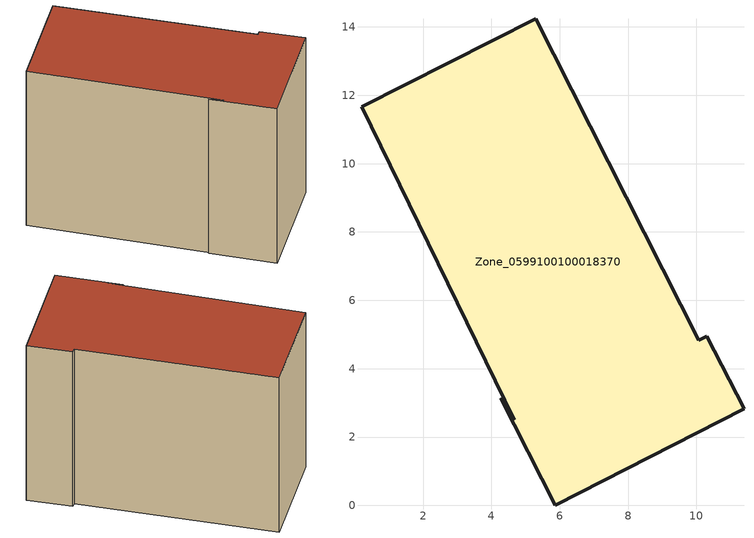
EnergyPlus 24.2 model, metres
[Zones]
Zone_0599100100018370
 floor ground (C_G): 4.67,2.5 0.2,11.66 5.29,14.24 10.07,4.83 10.3,4.94 11.39,2.82 5.87,0 4.27,3.14 z3.32
 wall outside (C_F): 11.39,2.82 10.3,4.94 10.07,4.83 5.29,14.24 0.2,11.66 4.67,2.5 4.27,3.14 5.87,0 11.39,2.82 z3.32:12.86
 roof outside (C_R): 0.2,11.66 4.67,2.5 4.27,3.14 5.87,0 11.39,2.82 10.3,4.94 10.07,4.83 5.29,14.24 z12.86
[BUILDING]
Pand.0599100100018370: North Axis=0; Terrain=City; Loads Convergence Tolerance Value=0.04; Temperature Convergence Tolerance Value=0.4; Solar Distribution=FullExterior; Maximum Number of Warmup Days=25; Minimum Number of Warmup Days=1
[Site:Location]
Rotterdam.The.Hague.AP_ZH_NLD Design_Conditions: Latitude=51.96; Longitude=4.45; Time Zone=1; Elevation=-4.5
[SITE:GROUNDTEMPERATURE:BUILDINGSURFACE]
18, 18, 18, 18, 18, 18, 18, 18, 18, 18, 18, 18
[MATERIAL] Thermal Absorptance=0.9; Solar Absorptance=0.7; Visible Absorptance=0.7
Name | Roughness | Thickness | Conductivity | Density | Specific Heat
G.TC.2015-2018 | MediumSmooth | 0.15 | 0.0428571 | 540 | 1210
F.TC.2015-2018 | Rough | 0.3 | 0.0666667 | 1920 | 840
R.TC.2015-2018 | MediumRough | 0.2 | 0.0333333 | 1500 | 1000
[CONSTRUCTION]
C_G: G.TC.2015-2018
C_F: F.TC.2015-2018
C_R: R.TC.2015-2018
[ZONE]
Zone_0599100100018370: Type=1; Multiplier=1; Ceiling Height=Autocalculate; Volume=Autocalculate; Floor Area=autocalculate; Part of Total Floor Area=Yes
[ZONEINFILTRATION:DESIGNFLOWRATE]
Infil_Zone_0599100100018370: Zone or ZoneList or Space or SpaceList=Zone_0599100100018370; Schedule=AlwaysOn; Design Flow Rate Calculation Method=Flow/Area; Flow Rate per Floor Area=0.0015; Constant Term Coefficient=1; Temperature Term Coefficient=0; Velocity Term Coefficient=0; Velocity Squared Term Coefficient=0
[HVACTEMPLATE:ZONE:IDEALLOADSAIRSYSTEM]
Zone_0599100100018370: Maximum Heating Supply Air Temperature=50; Minimum Cooling Supply Air Temperature=13; Maximum Heating Supply Air Humidity Ratio=0.0156; Minimum Cooling Supply Air Humidity Ratio=0.0077; Heating Limit=NoLimit; Cooling Limit=NoLimit; Dehumidification Control Type=ConstantSensibleHeatRatio; Cooling Sensible Heat Ratio=0.7; Dehumidification Setpoint=60; Humidification Control Type=None; Humidification Setpoint=30; Outdoor Air Method=None; Outdoor Air Flow Rate per Person=0.00944; Outdoor Air Flow Rate per Zone Floor Area=0; Outdoor Air Flow Rate per Zone=0; Demand Controlled Ventilation Type=None; Outdoor Air Economizer Type=NoEconomizer; Heat Recovery Type=None; Sensible Heat Recovery Effectiveness=0.7; Latent Heat Recovery Effectiveness=0.65
[ZONECONTROL:THERMOSTAT]
ThermostatControl_Zone_0599100100018370: Zone or ZoneList=Zone_0599100100018370; Control Type Schedule=DualSetpointControlType; Control 1=Thermostat_Zone_0599100100018370; Temperature Difference Between Cutout And Setpoint=0
[THERMOSTATSETPOINT:DUALSETPOINT]
Thermostat_Zone_0599100100018370: Heating Setpoint Temperature Schedule=HeatingSetpoint_Zone_0599100100018370; Cooling Setpoint Temperature Schedule=CoolingSetpoint_Zone_0599100100018370
[SCHEDULE:COMPACT]
HeatingSetpoint_Zone_0599100100018370: Through: 12/31, For: AllDays, Until: 24:00, 21
CoolingSetpoint_Zone_0599100100018370: Through: 12/31, For: AllDays, Until: 24:00, 24
DualSetpointControlType: Through: 12/31, For: AllDays, Until: 24:00, 4
AlwaysOn: Through: 12/31, For: AllDays, Until: 24:00, 1
